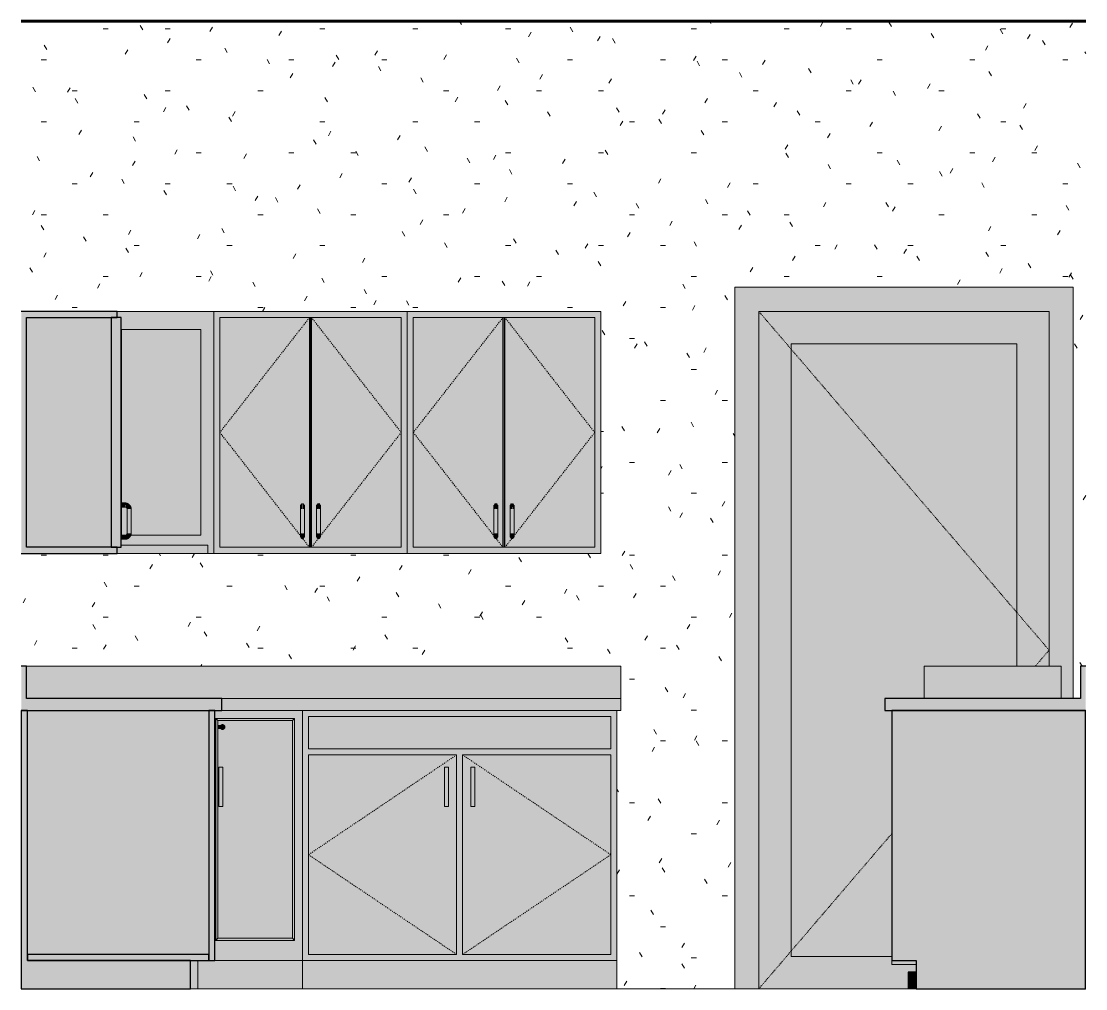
# Model space of a CAD drawing. Header units: inches. Extents: x -1667 to 6641, y -48 to 265.
# Drawn here: x 3074.9 to 3207, y 0 to 120 of the extents above; entities that cross this region are included whole.
import ezdxf

# ---------------------------------------------------------------- set-up
doc = ezdxf.new("R2010")
doc.units = ezdxf.units.IN
doc.header["$MEASUREMENT"] = 0
for name, pattern in [('Dash', [0.25, 0.125, -0.125]), ('Dash 1_16_', [0.125, 0.0625, -0.0625]), ('Overhead', [0.15625, 0.09375, -0.0625])]:
    doc.linetypes.add(name, pattern=pattern)
for name, color, linetype, lineweight in [('A-CLNG', 13, 'Continuous', 18), ('A-DOOR', 31, 'Continuous', 18), ('A-DOOR-FRAM', 31, 'Continuous', 9), ('A-DOOR-GLAZ', 31, 'Continuous', 9), ('A-WALL-PATT', 111, 'Continuous', 18), ('C-BLDG-PADS', 91, 'Continuous', 9), ('Q-CASE', 31, 'Continuous', 9), ('Q-SPCQ', 91, 'Continuous', 9)]:
    doc.layers.add(name, color=color, linetype=linetype, lineweight=lineweight)

# ---------------------------------------------------------------- blocks, each defined once
blk = doc.blocks.new('Open Source Metal Building_Exterior_rvt-12-COPY ROOM - NORTH ELEVATION')
at = {"layer": 'C-BLDG-PADS', "color": 250, "lineweight": 18}
blk.add_line((1584.94, 0), (1452.89, 0), dxfattribs=at)
blk = doc.blocks.new('Counter Top-L Shaped 2 - 24_ Depth 2-600382-COPY ROOM - NORTH ELEVATION')
at = {"layer": 'Q-CASE'}
blk.add_hatch(color=256, dxfattribs=at).paths.add_polyline_path([(1560.03, 34.5), (1584.94, 34.5), (1584.94, 40), (1584.28, 40), (1584.28, 36), (1560.03, 36)], flags=0)
at = {"layer": 'Q-CASE', "lineweight": 30}
for p, q in [((1584.94, 40), (1584.28, 40)), ((1584.28, 40), (1584.28, 36)), ((1584.28, 36), (1560.03, 36)), ((1560.03, 36), (1560.03, 34.5)), ((1560.03, 34.5), (1584.94, 34.5))]:
    blk.add_line(p, q, dxfattribs=at)
blk = doc.blocks.new('Single-Glass 1 - 36_ x 84_-564710-COPY ROOM - NORTH ELEVATION')
at = {"layer": 'A-DOOR'}
blk.add_hatch(color=256, dxfattribs=at).paths.add_polyline_path([(1544.4, 0), (1563.9, 0), (1563.9, 0.05), (1562.9, 0.05), (1562.9, 2.07), (1563.9, 2.07), (1563.9, 3), (1560.9, 3), (1560.9, 4), (1548.4, 4), (1548.4, 80), (1576.4, 80), (1576.4, 40), (1580.4, 40), (1580.4, 84), (1544.4, 84), (1544.4, 59.99)], flags=0)
at = {"layer": 'A-DOOR-FRAM', "lineweight": 18}
blk.add_hatch(color=256, dxfattribs=at).paths.add_polyline_path([(1544.4, 0), (1544.4, 84), (1580.4, 84), (1580.4, 40), (1581.9, 40), (1581.9, 36), (1583.4, 36), (1583.4, 87), (1541.4, 87), (1541.4, 0)], flags=0)
at = {"layer": 'A-DOOR-GLAZ', "lineweight": 18}
blk.add_hatch(color=256, dxfattribs=at).paths.add_polyline_path([(1548.4, 4), (1560.9, 4), (1560.9, 34.5), (1560.03, 34.5), (1560.03, 36), (1564.92, 36), (1564.92, 40), (1576.4, 40), (1576.4, 80), (1548.4, 80), (1548.4, 32)], flags=0)
at = {"layer": 'A-DOOR', "linetype": 'Dash 1_16_', "lineweight": 9}
for p, q in [((1544.4, 84), (1580.4, 42)), ((1578.69, 40), (1580.4, 42)), ((1544.4, 0), (1560.9, 19.25))]:
    blk.add_line(p, q, dxfattribs=at)
at = {"layer": 'A-DOOR', "lineweight": 9}
for p, q in [((1548.4, 80), (1576.4, 80)), ((1548.4, 4), (1548.4, 80)), ((1576.4, 80), (1576.4, 40)), ((1560.9, 4), (1548.4, 4))]:
    blk.add_line(p, q, dxfattribs=at)
at = {"layer": 'A-DOOR-FRAM'}
for p, q in [((1583.4, 87), (1541.4, 87)), ((1541.4, 87), (1541.4, 0)), ((1583.4, 36), (1583.4, 87)), ((1544.4, 0), (1544.4, 84)), ((1544.4, 84), (1580.4, 84)), ((1580.4, 84), (1580.4, 40))]:
    blk.add_line(p, q, dxfattribs=at)
at = {"layer": 'A-DOOR-GLAZ'}
for p, q in [((1548.4, 80), (1548.4, 4)), ((1576.4, 80), (1548.4, 80)), ((1576.4, 80), (1576.4, 40)), ((1560.9, 4), (1548.4, 4))]:
    blk.add_line(p, q, dxfattribs=at)
blk = doc.blocks.new('Counter Top-L Shaped 2 - 24_ Depth-622807-COPY ROOM - NORTH ELEVATION')
at = {"layer": 'Q-CASE'}
for points in [[(1477.78, 34.5), (1477.78, 36), (1453.53, 36), (1453.53, 40), (1452.89, 40), (1452.89, 34.5), (1469.4, 34.5)], [(1453.53, 36), (1527.28, 36), (1527.28, 40), (1453.53, 40)], [(1502.41, 34.5), (1527.28, 34.5), (1527.28, 36), (1477.78, 36), (1477.78, 34.5), (1485.91, 34.5)]]:
    blk.add_hatch(color=256, dxfattribs=at).paths.add_polyline_path(points, flags=0)
at = {"layer": 'Q-CASE', "lineweight": 30}
for p, q in [((1453.53, 40), (1452.89, 40)), ((1453.53, 36), (1453.53, 40)), ((1477.78, 36), (1453.53, 36)), ((1477.78, 34.5), (1477.78, 36)), ((1452.89, 34.5), (1477.78, 34.5))]:
    blk.add_line(p, q, dxfattribs=at)
at = {"layer": 'Q-CASE'}
for p, q in [((1453.53, 40), (1527.28, 40)), ((1527.28, 40), (1527.28, 36)), ((1477.78, 36), (1527.28, 36)), ((1527.28, 34.5), (1527.28, 36)), ((1527.28, 34.5), (1477.78, 34.5))]:
    blk.add_line(p, q, dxfattribs=at)
blk = doc.blocks.new('Upper Cabinet-Corner Unit-Wall - 12_ Depth-585578-COPY ROOM - NORTH ELEVATION')
at = {"layer": 'Q-CASE'}
for points in [[(1464.78, 54), (1476.78, 54), (1476.78, 84), (1464.78, 84), (1464.78, 83.25), (1465.28, 83.25), (1465.28, 81.75), (1475.16, 81.75), (1475.16, 56.25), (1466.42, 56.24), (1466.28, 55.96), (1465.79, 55.78), (1465.78, 55.77), (1465.78, 55.75), (1465.28, 55.75), (1465.27, 54.75), (1464.78, 54.75)], [(1469.4, 54), (1476.03, 54), (1476.03, 55), (1465.28, 55), (1465.27, 54.75), (1464.78, 54.75), (1464.78, 54), (1467.34, 54)]]:
    blk.add_hatch(color=256, dxfattribs=at).paths.add_polyline_path(points, flags=0)
h = blk.add_hatch(color=256, dxfattribs=at)
h.paths.add_polyline_path([(1465.34, 56.25), (1465.34, 59.75), (1465.28, 59.75), (1465.28, 56.25)], flags=0)
h.paths.add_polyline_path([(1465.34, 60.25), (1465.34, 81.75), (1465.28, 81.75), (1465.28, 60.25)], flags=0)
h = blk.add_hatch(color=256, dxfattribs=at)
h.paths.add_polyline_path([(1469.4, 56.25), (1475.16, 56.25), (1475.16, 81.75), (1465.34, 81.75), (1465.34, 60.25), (1465.78, 60.25), (1465.79, 60.22), (1465.89, 60.2), (1466.32, 60.01), (1466.49, 59.6), (1466.5, 59.5), (1466.53, 59.5), (1466.53, 56.5), (1466.5, 56.5), (1466.49, 56.4), (1466.44, 56.25), (1467.34, 56.25)], flags=0)
h.paths.add_polyline_path([(1465.34, 56.25), (1465.79, 56.25), (1465.95, 56.32), (1466.03, 56.52), (1466.02, 59.53), (1465.95, 59.68), (1465.76, 59.75), (1465.34, 59.75), (1465.34, 56.29)], flags=0)
for p, q in [((1464.78, 84), (1476.78, 84)), ((1476.78, 84), (1476.78, 54)), ((1465.28, 81.75), (1465.34, 81.75)), ((1465.34, 81.75), (1475.16, 81.75)), ((1465.34, 81.75), (1465.34, 60.25)), ((1475.16, 56.25), (1475.16, 81.75)), ((1465.34, 59.75), (1465.34, 56.25)), ((1475.16, 56.25), (1466.42, 56.25)), ((1465.28, 55), (1476.03, 55)), ((1476.03, 55), (1476.03, 54)), ((1476.03, 54), (1464.78, 54)), ((1476.78, 54), (1464.78, 54))]:
    blk.add_line(p, q, dxfattribs=at)
at = {"layer": 'Q-CASE', "linetype": 'Overhead'}
blk.add_line((1476.78, 54), (1464.78, 54), dxfattribs=at)
blk = doc.blocks.new('Upper Cabinet-Double Door-Wall - 24_-583922-COPY ROOM - NORTH ELEVATION')
at = {"layer": 'Q-CASE'}
for points in [[(1465.78, 59.75), (1465.78, 60.25), (1465.28, 60.25), (1465.28, 59.75)], [(1466.5, 59.5), (1466.49, 59.6), (1466.31, 60.03), (1465.79, 60.22), (1465.78, 60.21), (1465.79, 59.75), (1465.95, 59.68), (1466.03, 59.5), (1466.49, 59.5)], [(1466.22, 56.5), (1466.53, 56.5), (1466.53, 59.5), (1466.03, 59.5), (1466.03, 56.5), (1466.18, 56.5)], [(1465.28, 55.75), (1465.78, 55.75), (1465.78, 56.25), (1465.28, 56.24), (1465.28, 55.77)], [(1465.78, 55.77), (1465.88, 55.79), (1466.31, 55.97), (1466.49, 56.4), (1466.49, 56.5), (1466.03, 56.5), (1465.95, 56.32), (1465.78, 56.24), (1465.78, 55.77)]]:
    blk.add_hatch(color=256, dxfattribs=at).paths.add_polyline_path(points, flags=0)
for p, q in [((1465.78, 60.25), (1465.28, 60.25)), ((1465.28, 59.75), (1465.78, 59.75)), ((1466.03, 59.5), (1466.03, 56.5)), ((1466.53, 56.5), (1466.53, 59.5)), ((1465.78, 56.25), (1465.28, 56.25)), ((1465.28, 55.75), (1465.78, 55.75))]:
    blk.add_line(p, q, dxfattribs=at)
at = {"layer": 'Q-CASE', "flags": 128}
for points in [[(1466.53, 59.5), (1466.53, 59.53), (1466.53, 59.56), (1466.52, 59.59), (1466.52, 59.62), (1466.51, 59.65), (1466.51, 59.68), (1466.5, 59.71), (1466.49, 59.74), (1466.48, 59.76), (1466.47, 59.79), (1466.46, 59.82), (1466.44, 59.85), (1466.43, 59.87), (1466.41, 59.9), (1466.4, 59.92), (1466.38, 59.95), (1466.36, 59.97), (1466.34, 59.99), (1466.32, 60.02), (1466.3, 60.04), (1466.28, 60.06), (1466.26, 60.08), (1466.23, 60.1), (1466.21, 60.11), (1466.18, 60.13), (1466.16, 60.15), (1466.13, 60.16), (1466.1, 60.18), (1466.08, 60.19), (1466.05, 60.2), (1466.02, 60.21), (1465.99, 60.22), (1465.96, 60.23), (1465.93, 60.23), (1465.91, 60.24), (1465.88, 60.24), (1465.85, 60.25), (1465.82, 60.25), (1465.79, 60.25), (1465.78, 60.25)], [(1466.3, 60.04), (1466.28, 60.06), (1466.26, 60.08), (1466.23, 60.1), (1466.21, 60.11), (1466.18, 60.13), (1466.16, 60.15), (1466.13, 60.16), (1466.1, 60.18), (1466.08, 60.19), (1466.05, 60.2), (1466.02, 60.21), (1465.99, 60.22), (1465.96, 60.23), (1465.93, 60.23), (1465.91, 60.24), (1465.88, 60.24), (1465.85, 60.25), (1465.82, 60.25), (1465.79, 60.25), (1465.78, 60.25)], [(1465.78, 59.75), (1465.79, 59.75), (1465.8, 59.75), (1465.81, 59.75), (1465.82, 59.75), (1465.83, 59.75), (1465.84, 59.74), (1465.85, 59.74), (1465.86, 59.74), (1465.87, 59.73), (1465.88, 59.73), (1465.88, 59.73), (1465.89, 59.72), (1465.9, 59.72), (1465.91, 59.71), (1465.92, 59.71), (1465.93, 59.7), (1465.93, 59.69), (1465.94, 59.69), (1465.95, 59.68), (1465.96, 59.67), (1465.96, 59.67), (1465.97, 59.66), (1465.98, 59.65), (1465.98, 59.64), (1465.99, 59.64), (1465.99, 59.63), (1466, 59.62), (1466, 59.61), (1466.01, 59.6), (1466.01, 59.59), (1466.01, 59.58), (1466.02, 59.57), (1466.02, 59.56), (1466.02, 59.55), (1466.02, 59.54), (1466.03, 59.53), (1466.03, 59.52), (1466.03, 59.51), (1466.03, 59.5), (1466.03, 59.5)], [(1466.53, 59.5), (1466.53, 59.53), (1466.53, 59.56), (1466.52, 59.59), (1466.52, 59.62), (1466.51, 59.65), (1466.51, 59.68), (1466.5, 59.71), (1466.49, 59.74), (1466.48, 59.76), (1466.47, 59.79), (1466.46, 59.82), (1466.44, 59.85), (1466.43, 59.87), (1466.41, 59.9), (1466.4, 59.92), (1466.38, 59.95), (1466.36, 59.97), (1466.34, 59.99), (1466.32, 60.02)], [(1465.78, 55.75), (1465.81, 55.75), (1465.84, 55.75), (1465.87, 55.76), (1465.9, 55.76), (1465.93, 55.76), (1465.96, 55.77), (1465.98, 55.78), (1466.01, 55.79), (1466.04, 55.8), (1466.07, 55.81), (1466.1, 55.82), (1466.12, 55.83), (1466.15, 55.85), (1466.18, 55.86), (1466.2, 55.88), (1466.23, 55.9), (1466.25, 55.92), (1466.27, 55.94), (1466.29, 55.96), (1466.32, 55.98), (1466.34, 56), (1466.36, 56.02), (1466.37, 56.05), (1466.39, 56.07), (1466.41, 56.09), (1466.42, 56.12), (1466.44, 56.15), (1466.45, 56.17), (1466.47, 56.2), (1466.48, 56.23), (1466.49, 56.26), (1466.5, 56.28), (1466.5, 56.31), (1466.51, 56.34), (1466.52, 56.37), (1466.52, 56.4), (1466.52, 56.43), (1466.53, 56.46), (1466.53, 56.49), (1466.53, 56.5)], [(1466.03, 56.5), (1466.03, 56.49), (1466.03, 56.48), (1466.03, 56.47), (1466.02, 56.46), (1466.02, 56.45), (1466.02, 56.44), (1466.02, 56.43), (1466.02, 56.42), (1466.01, 56.41), (1466.01, 56.4), (1466, 56.39), (1466, 56.38), (1465.99, 56.38), (1465.99, 56.37), (1465.98, 56.36), (1465.98, 56.35), (1465.97, 56.34), (1465.97, 56.34), (1465.96, 56.33), (1465.95, 56.32), (1465.94, 56.31), (1465.94, 56.31), (1465.93, 56.3), (1465.92, 56.3), (1465.91, 56.29), (1465.9, 56.28), (1465.9, 56.28), (1465.89, 56.27), (1465.88, 56.27), (1465.87, 56.27), (1465.86, 56.26), (1465.85, 56.26), (1465.84, 56.26), (1465.83, 56.26), (1465.82, 56.25), (1465.81, 56.25), (1465.8, 56.25), (1465.79, 56.25), (1465.78, 56.25), (1465.78, 56.25)], [(1465.78, 55.75), (1465.81, 55.75), (1465.84, 55.75), (1465.87, 55.76), (1465.9, 55.76), (1465.93, 55.76), (1465.96, 55.77), (1465.98, 55.78), (1466.01, 55.79), (1466.04, 55.8), (1466.07, 55.81), (1466.1, 55.82), (1466.12, 55.83), (1466.15, 55.85), (1466.18, 55.86), (1466.2, 55.88), (1466.23, 55.9), (1466.25, 55.92), (1466.27, 55.94), (1466.29, 55.96)], [(1466.32, 55.98), (1466.34, 56), (1466.36, 56.02), (1466.37, 56.05), (1466.39, 56.07), (1466.41, 56.09), (1466.42, 56.12), (1466.44, 56.15), (1466.45, 56.17), (1466.47, 56.2), (1466.48, 56.23), (1466.49, 56.26), (1466.5, 56.28), (1466.5, 56.31), (1466.51, 56.34), (1466.52, 56.37), (1466.52, 56.4), (1466.52, 56.43), (1466.53, 56.46), (1466.53, 56.49), (1466.53, 56.5)]]:
    blk.add_lwpolyline(points, dxfattribs=at)
blk = doc.blocks.new('Upper Cabinet-Double Door-Wall - 24_-V34-COPY ROOM - NORTH ELEVATION')
at = {"layer": 'Q-CASE'}
for points in [[(1461.15, 54), (1464.78, 54), (1464.78, 54.75), (1453.53, 54.75), (1453.53, 83.25), (1464.78, 83.25), (1464.78, 84), (1452.89, 84), (1452.89, 54)], [(1461.15, 54.75), (1464.03, 54.75), (1464.03, 83.25), (1453.53, 83.25), (1453.53, 54.75)], [(1465.28, 54.75), (1465.28, 83.25), (1464.03, 83.25), (1464.03, 54.75), (1465.27, 54.75)]]:
    blk.add_hatch(color=256, dxfattribs=at).paths.add_polyline_path(points, flags=0)
at = {"layer": 'Q-CASE', "lineweight": 30}
for p, q in [((1464.78, 84), (1452.89, 84)), ((1453.53, 54.75), (1453.53, 83.25)), ((1453.53, 83.25), (1464.78, 83.25)), ((1465.28, 83.25), (1464.03, 83.25)), ((1464.03, 83.25), (1464.03, 54.75)), ((1464.78, 83.25), (1464.78, 84)), ((1465.28, 54.75), (1465.28, 83.25)), ((1464.78, 54.75), (1453.53, 54.75)), ((1464.03, 54.75), (1465.28, 54.75)), ((1464.78, 54), (1464.78, 54.75)), ((1452.89, 54), (1464.78, 54))]:
    blk.add_line(p, q, dxfattribs=at)
blk = doc.blocks.new('Upper Cabinet-Double Door-Wall - 24_-V35-COPY ROOM - NORTH ELEVATION')
at = {"layer": 'Q-CASE'}
h = blk.add_hatch(color=256, dxfattribs=at)
h.paths.add_polyline_path([(1476.78, 54), (1500.78, 54), (1500.78, 84), (1476.78, 84), (1476.78, 59.99)], flags=0)
h.paths.add_polyline_path([(1488.65, 54.75), (1477.53, 54.75), (1477.53, 83.25), (1500.03, 83.25), (1500.03, 54.75), (1488.9, 54.75)], flags=0)
h = blk.add_hatch(color=256, dxfattribs=at)
h.paths.add_polyline_path([(1477.53, 54.75), (1488.65, 54.75), (1488.65, 83.25), (1477.53, 83.25), (1477.53, 59.99)], flags=0)
h.paths.add_polyline_path([(1489, 54.75), (1500.03, 54.75), (1500.03, 83.25), (1488.9, 83.25), (1488.9, 54.75)], flags=0)
h.paths.add_polyline_path([(1487.78, 55.77), (1487.65, 55.79), (1487.57, 55.87), (1487.53, 55.98), (1487.55, 60.1), (1487.6, 60.17), (1487.67, 60.23), (1487.89, 60.23), (1487.98, 60.13), (1488.02, 60.01), (1488, 55.9), (1487.96, 55.83), (1487.89, 55.77)], flags=0)
h.paths.add_polyline_path([(1489.78, 55.77), (1489.65, 55.79), (1489.57, 55.87), (1489.53, 55.98), (1489.55, 60.1), (1489.6, 60.17), (1489.67, 60.23), (1489.89, 60.23), (1489.98, 60.13), (1490.02, 60.01), (1490, 55.9), (1489.96, 55.83), (1489.89, 55.77)], flags=0)
h.paths.add_polyline_path([(1487.78, 56.45), (1487.82, 56.5), (1487.74, 56.5)], flags=0)
h.paths.add_polyline_path([(1489.78, 56.45), (1489.82, 56.5), (1489.74, 56.5)], flags=0)
h.paths.add_polyline_path([(1489.82, 59.5), (1489.78, 59.55), (1489.74, 59.5), (1489.78, 59.5)], flags=0)
h.paths.add_polyline_path([(1487.74, 59.5), (1487.82, 59.5), (1487.78, 59.55), (1487.76, 59.53)], flags=0)
h.paths.add_polyline_path([(1487.96, 60.07), (1487.96, 60.08), (1487.96, 60.07)], flags=0)
for points in [[(1488.9, 54.75), (1488.9, 83.25), (1488.65, 83.25), (1488.65, 54.75)], [(1487.58, 59.5), (1487.74, 59.5), (1487.78, 59.55), (1487.78, 60.23), (1487.65, 60.21), (1487.57, 60.13), (1487.53, 60.01), (1487.53, 59.5)], [(1487.67, 56.5), (1487.78, 56.5), (1487.78, 59.5), (1487.53, 59.5), (1487.53, 56.5), (1487.58, 56.5)], [(1487.82, 59.5), (1488.02, 59.5), (1488.02, 59.7), (1488.03, 59.9), (1488.02, 59.94), (1488, 60.1), (1487.95, 60.18), (1487.89, 60.23), (1487.78, 60.21), (1487.8, 59.53)], [(1487.97, 56.5), (1488.02, 56.5), (1488.02, 59.5), (1487.78, 59.5), (1487.78, 56.5), (1487.89, 56.5)], [(1489.58, 59.5), (1489.74, 59.5), (1489.78, 59.55), (1489.78, 60.23), (1489.65, 60.21), (1489.57, 60.13), (1489.53, 60.01), (1489.53, 59.5)], [(1489.67, 56.5), (1489.78, 56.5), (1489.78, 59.5), (1489.53, 59.5), (1489.53, 56.5), (1489.58, 56.5)], [(1489.97, 59.5), (1490.02, 59.5), (1490.02, 59.7), (1490.03, 59.9), (1490.02, 59.94), (1490, 60.1), (1489.95, 60.18), (1489.89, 60.23), (1489.78, 60.21), (1489.8, 59.53), (1489.82, 59.5), (1489.89, 59.5)], [(1489.89, 56.5), (1490.02, 56.5), (1490.02, 59.5), (1489.78, 59.5), (1489.78, 56.5)], [(1487.78, 55.77), (1487.78, 56.45), (1487.74, 56.5), (1487.53, 56.5), (1487.53, 56.3), (1487.53, 56.1), (1487.53, 56.06), (1487.55, 55.9), (1487.61, 55.82), (1487.67, 55.77)], [(1487.78, 55.77), (1487.91, 55.79), (1487.98, 55.87), (1488.02, 55.98), (1488.02, 56.5), (1487.82, 56.5), (1487.78, 56.45), (1487.78, 55.77)], [(1489.78, 55.77), (1489.78, 56.45), (1489.74, 56.5), (1489.53, 56.5), (1489.53, 56.3), (1489.53, 56.1), (1489.53, 56.06), (1489.55, 55.9), (1489.61, 55.82), (1489.67, 55.77)], [(1489.78, 55.77), (1489.91, 55.79), (1489.98, 55.87), (1490.02, 55.98), (1490.02, 56.5), (1489.82, 56.5), (1489.78, 56.45), (1489.78, 55.77)]]:
    blk.add_hatch(color=256, dxfattribs=at).paths.add_polyline_path(points, flags=0)
for p, q in [((1500.78, 84), (1476.78, 84)), ((1476.78, 84), (1476.78, 54)), ((1488.65, 83.25), (1477.53, 83.25)), ((1477.53, 83.25), (1477.53, 54.75)), ((1488.65, 83.25), (1488.9, 83.25)), ((1488.65, 54.75), (1488.65, 83.25)), ((1488.78, 83.25), (1488.78, 54.75)), ((1488.9, 83.25), (1488.9, 54.75)), ((1500.03, 83.25), (1488.9, 83.25)), ((1500.03, 54.75), (1500.03, 83.25)), ((1500.78, 54), (1500.78, 84)), ((1487.53, 59.5), (1487.53, 56.5)), ((1488.03, 56.5), (1488.03, 59.5)), ((1489.53, 59.5), (1489.53, 56.5)), ((1490.03, 56.5), (1490.03, 59.5)), ((1477.53, 54.75), (1488.65, 54.75)), ((1488.9, 54.75), (1488.65, 54.75)), ((1488.9, 54.75), (1500.03, 54.75)), ((1476.78, 54), (1500.78, 54))]:
    blk.add_line(p, q, dxfattribs=at)
at = {"layer": 'Q-CASE', "linetype": 'Dash'}
for p, q in [((1488.65, 83.25), (1477.53, 69)), ((1500.03, 69), (1488.9, 83.25)), ((1477.53, 69), (1488.65, 54.75)), ((1488.9, 54.75), (1500.03, 69))]:
    blk.add_line(p, q, dxfattribs=at)
at = {"layer": 'Q-CASE', "flags": 128}
for points in [[(1487.53, 60), (1487.53, 60), (1487.53, 60), (1487.53, 60), (1487.53, 59.99), (1487.53, 59.99), (1487.53, 59.99), (1487.53, 59.98), (1487.53, 59.97), (1487.53, 59.97), (1487.53, 59.96), (1487.53, 59.95), (1487.53, 59.94), (1487.53, 59.93), (1487.53, 59.92), (1487.53, 59.91), (1487.53, 59.9), (1487.53, 59.89), (1487.53, 59.88), (1487.53, 59.86), (1487.53, 59.85), (1487.53, 59.83), (1487.53, 59.82), (1487.53, 59.8), (1487.53, 59.79), (1487.53, 59.77), (1487.53, 59.75), (1487.53, 59.74), (1487.53, 59.72), (1487.53, 59.7), (1487.53, 59.68), (1487.53, 59.66), (1487.53, 59.64), (1487.53, 59.62), (1487.53, 59.6), (1487.53, 59.58), (1487.53, 59.57), (1487.53, 59.55), (1487.53, 59.53), (1487.53, 59.51), (1487.53, 59.5)], [(1488.03, 59.5), (1488.03, 59.52), (1488.03, 59.54), (1488.03, 59.56), (1488.03, 59.58), (1488.03, 59.6), (1488.03, 59.62), (1488.03, 59.64), (1488.03, 59.66), (1488.03, 59.68), (1488.03, 59.69), (1488.03, 59.71), (1488.03, 59.73), (1488.03, 59.75), (1488.03, 59.77), (1488.03, 59.78), (1488.03, 59.8), (1488.03, 59.81), (1488.03, 59.83), (1488.03, 59.84), (1488.03, 59.86), (1488.03, 59.87), (1488.03, 59.89), (1488.03, 59.9), (1488.03, 59.91), (1488.03, 59.92), (1488.03, 59.93), (1488.03, 59.94), (1488.03, 59.95), (1488.03, 59.96), (1488.03, 59.97), (1488.03, 59.97), (1488.03, 59.98), (1488.03, 59.98), (1488.03, 59.99), (1488.03, 59.99), (1488.03, 60), (1488.03, 60), (1488.03, 60), (1488.03, 60)], [(1489.53, 60), (1489.53, 60), (1489.53, 60), (1489.53, 60), (1489.53, 59.99), (1489.53, 59.99), (1489.53, 59.99), (1489.53, 59.98), (1489.53, 59.97), (1489.53, 59.97), (1489.53, 59.96), (1489.53, 59.95), (1489.53, 59.94), (1489.53, 59.93), (1489.53, 59.92), (1489.53, 59.91), (1489.53, 59.9), (1489.53, 59.89), (1489.53, 59.88), (1489.53, 59.86), (1489.53, 59.85), (1489.53, 59.83), (1489.53, 59.82), (1489.53, 59.8), (1489.53, 59.79), (1489.53, 59.77), (1489.53, 59.75), (1489.53, 59.74), (1489.53, 59.72), (1489.53, 59.7), (1489.53, 59.68), (1489.53, 59.66), (1489.53, 59.64), (1489.53, 59.62), (1489.53, 59.6), (1489.53, 59.58), (1489.53, 59.57), (1489.53, 59.55), (1489.53, 59.53), (1489.53, 59.51), (1489.53, 59.5)], [(1490.03, 59.5), (1490.03, 59.52), (1490.03, 59.54), (1490.03, 59.56), (1490.03, 59.58), (1490.03, 59.6), (1490.03, 59.62), (1490.03, 59.64), (1490.03, 59.66), (1490.03, 59.68), (1490.03, 59.69), (1490.03, 59.71), (1490.03, 59.73), (1490.03, 59.75), (1490.03, 59.77), (1490.03, 59.78), (1490.03, 59.8), (1490.03, 59.81), (1490.03, 59.83), (1490.03, 59.84), (1490.03, 59.86), (1490.03, 59.87), (1490.03, 59.89), (1490.03, 59.9), (1490.03, 59.91), (1490.03, 59.92), (1490.03, 59.93), (1490.03, 59.94), (1490.03, 59.95), (1490.03, 59.96), (1490.03, 59.97), (1490.03, 59.97), (1490.03, 59.98), (1490.03, 59.98), (1490.03, 59.99), (1490.03, 59.99), (1490.03, 60), (1490.03, 60), (1490.03, 60), (1490.03, 60)], [(1487.53, 56.5), (1487.53, 56.48), (1487.53, 56.46), (1487.53, 56.44), (1487.53, 56.42), (1487.53, 56.4), (1487.53, 56.38), (1487.53, 56.36), (1487.53, 56.34), (1487.53, 56.32), (1487.53, 56.31), (1487.53, 56.29), (1487.53, 56.27), (1487.53, 56.25), (1487.53, 56.23), (1487.53, 56.22), (1487.53, 56.2), (1487.53, 56.19), (1487.53, 56.17), (1487.53, 56.16), (1487.53, 56.14), (1487.53, 56.13), (1487.53, 56.11), (1487.53, 56.1), (1487.53, 56.09), (1487.53, 56.08), (1487.53, 56.07), (1487.53, 56.06), (1487.53, 56.05), (1487.53, 56.04), (1487.53, 56.03), (1487.53, 56.03), (1487.53, 56.02), (1487.53, 56.02), (1487.53, 56.01), (1487.53, 56.01), (1487.53, 56), (1487.53, 56), (1487.53, 56), (1487.53, 56)], [(1488.03, 56), (1488.03, 56), (1488.03, 56), (1488.03, 56), (1488.03, 56.01), (1488.03, 56.01), (1488.03, 56.01), (1488.03, 56.02), (1488.03, 56.03), (1488.03, 56.03), (1488.03, 56.04), (1488.03, 56.05), (1488.03, 56.06), (1488.03, 56.07), (1488.03, 56.08), (1488.03, 56.09), (1488.03, 56.1), (1488.03, 56.11), (1488.03, 56.12), (1488.03, 56.14), (1488.03, 56.15), (1488.03, 56.17), (1488.03, 56.18), (1488.03, 56.2), (1488.03, 56.21), (1488.03, 56.23), (1488.03, 56.25), (1488.03, 56.26), (1488.03, 56.28), (1488.03, 56.3), (1488.03, 56.32), (1488.03, 56.34), (1488.03, 56.36), (1488.03, 56.38), (1488.03, 56.4), (1488.03, 56.42), (1488.03, 56.43), (1488.03, 56.45), (1488.03, 56.47), (1488.03, 56.49), (1488.03, 56.5)], [(1489.53, 56.5), (1489.53, 56.48), (1489.53, 56.46), (1489.53, 56.44), (1489.53, 56.42), (1489.53, 56.4), (1489.53, 56.38), (1489.53, 56.36), (1489.53, 56.34), (1489.53, 56.32), (1489.53, 56.31), (1489.53, 56.29), (1489.53, 56.27), (1489.53, 56.25), (1489.53, 56.23), (1489.53, 56.22), (1489.53, 56.2), (1489.53, 56.19), (1489.53, 56.17), (1489.53, 56.16), (1489.53, 56.14), (1489.53, 56.13), (1489.53, 56.11), (1489.53, 56.1), (1489.53, 56.09), (1489.53, 56.08), (1489.53, 56.07), (1489.53, 56.06), (1489.53, 56.05), (1489.53, 56.04), (1489.53, 56.03), (1489.53, 56.03), (1489.53, 56.02), (1489.53, 56.02), (1489.53, 56.01), (1489.53, 56.01), (1489.53, 56), (1489.53, 56), (1489.53, 56), (1489.53, 56)], [(1490.03, 56), (1490.03, 56), (1490.03, 56), (1490.03, 56), (1490.03, 56.01), (1490.03, 56.01), (1490.03, 56.01), (1490.03, 56.02), (1490.03, 56.03), (1490.03, 56.03), (1490.03, 56.04), (1490.03, 56.05), (1490.03, 56.06), (1490.03, 56.07), (1490.03, 56.08), (1490.03, 56.09), (1490.03, 56.1), (1490.03, 56.11), (1490.03, 56.12), (1490.03, 56.14), (1490.03, 56.15), (1490.03, 56.17), (1490.03, 56.18), (1490.03, 56.2), (1490.03, 56.21), (1490.03, 56.23), (1490.03, 56.25), (1490.03, 56.26), (1490.03, 56.28), (1490.03, 56.3), (1490.03, 56.32), (1490.03, 56.34), (1490.03, 56.36), (1490.03, 56.38), (1490.03, 56.4), (1490.03, 56.42), (1490.03, 56.43), (1490.03, 56.45), (1490.03, 56.47), (1490.03, 56.49), (1490.03, 56.5)]]:
    blk.add_lwpolyline(points, dxfattribs=at)
blk = doc.blocks.new('Copier-Floor - Copier-Floor-594505-COPY ROOM - NORTH ELEVATION')
at = {"layer": 'Q-SPCQ'}
for points in [[(1564.92, 36), (1581.9, 36), (1581.9, 40), (1564.92, 40)], [(1562.24, 3), (1563.9, 3), (1563.9, 3.5), (1560.9, 3.5), (1560.9, 3), (1561, 3)], [(1562.9, 1.1), (1563.9, 1.1), (1563.9, 2.07), (1562.9, 2.07), (1562.9, 1.39)], [(1563.79, 0.12), (1563.9, 0.12), (1563.9, 1.1), (1562.9, 1.1), (1562.9, 0.12), (1563.27, 0.12)], [(1563.27, 0.05), (1563.9, 0.05), (1563.9, 0.12), (1562.9, 0.12), (1562.9, 0.05)]]:
    blk.add_hatch(color=256, dxfattribs=at).paths.add_polyline_path(points, flags=0)
for p, q in [((1564.92, 40), (1581.9, 40)), ((1564.92, 36), (1564.92, 40)), ((1581.9, 40), (1581.9, 36)), ((1560.9, 3), (1560.9, 3.5)), ((1563.9, 3), (1560.9, 3)), ((1563.9, 2.1), (1562.9, 2.1)), ((1563.9, 2.1), (1562.9, 2.1)), ((1563.9, 2.1), (1562.9, 2.1)), ((1563.9, 2.1), (1562.9, 2.1)), ((1562.9, 2.07), (1562.9, 2.07)), ((1562.9, 2.07), (1562.9, 2.07)), ((1562.9, 2.07), (1562.9, 2.07)), ((1562.9, 1.1), (1562.9, 2.07)), ((1562.9, 0.12), (1562.9, 1.1)), ((1562.9, 0.12), (1562.9, 0.12)), ((1562.9, 0.12), (1562.9, 0.12)), ((1562.9, 0.12), (1562.9, 0.12)), ((1562.9, 0.05), (1562.9, 0.1)), ((1562.9, 0.1), (1563.9, 0.1)), ((1562.9, 0.1), (1563.9, 0.1)), ((1562.9, 0.1), (1563.9, 0.1)), ((1562.9, 0.1), (1563.9, 0.1)), ((1562.9, 0.03), (1563.9, 0.03))]:
    blk.add_line(p, q, dxfattribs=at)
blk = doc.blocks.new('Base Cabinet-Double Door Sink Unit - 39_-578555-COPY ROOM - NORTH ELEVATION')
at = {"layer": 'Q-CASE'}
h = blk.add_hatch(color=256, dxfattribs=at)
h.paths.add_polyline_path([(1518.92, 3.5), (1526.78, 3.5), (1526.78, 34.5), (1487.78, 34.5), (1487.78, 3.5), (1509.15, 3.5)], flags=0)
h.paths.add_polyline_path([(1509.15, 22.59), (1508.65, 22.59), (1508.65, 27.5), (1509.15, 27.5)], flags=0)
h.paths.add_polyline_path([(1505.4, 22.59), (1505.4, 27.5), (1505.9, 27.5), (1505.9, 22.59)], flags=0)
h = blk.add_hatch(color=256, dxfattribs=at)
h.paths.add_polyline_path([(1505.9, 22.59), (1505.9, 27.5), (1505.4, 27.5), (1505.4, 22.59)], flags=0)
h.paths.add_polyline_path([(1509.15, 22.59), (1509.15, 27.5), (1508.65, 27.5), (1508.65, 22.59)], flags=0)
blk.add_hatch(color=256, dxfattribs=at).paths.add_polyline_path([(1518.92, 0), (1526.78, 0), (1526.78, 3.5), (1487.78, 3.5), (1487.78, 0), (1488.53, 0)], flags=0)
for p, q in [((1487.78, 34.5), (1487.78, 3.5)), ((1526.78, 3.5), (1526.78, 34.5)), ((1488.53, 29.75), (1488.53, 33.75)), ((1488.53, 33.75), (1526.03, 33.75)), ((1526.03, 33.75), (1526.03, 29.75)), ((1526.03, 29.75), (1488.53, 29.75)), ((1488.53, 4.25), (1488.53, 29)), ((1488.53, 29), (1506.9, 29)), ((1506.9, 4.25), (1506.9, 29)), ((1507.65, 29), (1526.03, 29)), ((1507.65, 4.25), (1507.65, 29)), ((1526.03, 29), (1526.03, 4.25)), ((1505.9, 27.5), (1505.4, 27.5)), ((1505.4, 27.5), (1505.4, 22.59)), ((1505.9, 22.59), (1505.9, 27.5)), ((1509.15, 27.5), (1508.65, 27.5)), ((1508.65, 27.5), (1508.65, 22.59)), ((1509.15, 22.59), (1509.15, 27.5)), ((1505.4, 22.59), (1505.9, 22.59)), ((1508.65, 22.59), (1509.15, 22.59)), ((1506.9, 4.25), (1488.53, 4.25)), ((1526.03, 4.25), (1507.65, 4.25)), ((1487.78, 3.5), (1526.78, 3.5)), ((1487.78, 0), (1487.78, 3.5)), ((1526.78, 3.5), (1526.78, 0))]:
    blk.add_line(p, q, dxfattribs=at)
at = {"layer": 'Q-CASE', "linetype": 'Dash'}
for p, q in [((1506.9, 29), (1488.53, 16.62)), ((1507.65, 29), (1526.03, 16.62)), ((1488.53, 16.62), (1506.9, 4.25)), ((1526.03, 16.62), (1507.65, 4.25))]:
    blk.add_line(p, q, dxfattribs=at)
blk = doc.blocks.new('Base Cabinet-Double Door Sink Unit - 36_-578553-COPY ROOM - NORTH ELEVATION')
at = {"layer": 'Q-CASE'}
h = blk.add_hatch(color=256, dxfattribs=at)
h.paths.add_polyline_path([(1473.9, 0), (1473.9, 3.5), (1453.65, 3.5), (1453.65, 34.5), (1452.9, 34.5), (1452.9, 0)], flags=0)
h.paths.add_polyline_path([(1476.9, 3.5), (1476.9, 34.5), (1476.15, 34.5), (1476.15, 3.5)], flags=0)
for points in [[(1476.15, 4.25), (1476.15, 34.5), (1453.65, 34.5), (1453.65, 4.25), (1473.96, 4.25)], [(1477.4, 22.59), (1477.9, 22.59), (1477.9, 27.5), (1477.4, 27.5)], [(1476.15, 3.5), (1476.15, 4.25), (1453.65, 4.25), (1453.65, 3.5)]]:
    blk.add_hatch(color=256, dxfattribs=at).paths.add_polyline_path(points, flags=0)
at = {"layer": 'Q-CASE', "lineweight": 30}
for p, q in [((1453.65, 34.5), (1452.9, 34.5)), ((1452.9, 34.5), (1452.9, 0)), ((1453.65, 3.5), (1453.65, 34.5)), ((1476.15, 34.5), (1476.15, 3.5)), ((1476.9, 34.5), (1476.15, 34.5)), ((1476.9, 3.5), (1476.9, 34.5)), ((1476.15, 4.25), (1453.65, 4.25)), ((1453.65, 4.25), (1453.65, 3.5)), ((1476.15, 3.5), (1476.15, 4.25)), ((1473.9, 3.5), (1453.65, 3.5)), ((1453.65, 3.5), (1476.15, 3.5)), ((1473.9, 0), (1473.9, 3.5)), ((1476.15, 3.5), (1476.9, 3.5)), ((1452.9, 0), (1473.9, 0))]:
    blk.add_line(p, q, dxfattribs=at)
at = {"layer": 'Q-CASE'}
for p, q in [((1477.4, 22.59), (1477.4, 27.5)), ((1477.4, 27.5), (1477.9, 27.5)), ((1477.9, 27.5), (1477.9, 22.59)), ((1477.4, 22.59), (1477.9, 22.59))]:
    blk.add_line(p, q, dxfattribs=at)
blk = doc.blocks.new('Base Cabinet-Double Door Sink Unit - 27_-619205-COPY ROOM - NORTH ELEVATION')
at = {"layer": 'Q-CASE'}
blk.add_hatch(color=256, dxfattribs=at).paths.add_polyline_path([(1568.43, 0), (1584.9, 0), (1584.9, 34.5), (1560.9, 34.5), (1560.9, 3.5), (1563.9, 3.5), (1563.9, 0), (1566.37, 0)], flags=0)
at = {"layer": 'Q-CASE', "lineweight": 30}
for p, q in [((1561, 34.5), (1560.9, 34.5)), ((1560.9, 34.5), (1560.9, 3.5)), ((1584.81, 34.5), (1561, 34.5)), ((1584.9, 34.5), (1584.81, 34.5)), ((1584.9, 0), (1584.9, 34.5)), ((1560.9, 3.5), (1561, 3.5)), ((1561, 3.5), (1563.9, 3.5)), ((1563.9, 3.5), (1563.9, 0)), ((1563.9, 0), (1584.9, 0))]:
    blk.add_line(p, q, dxfattribs=at)
blk = doc.blocks.new('Corner_Base_Cabinet_7113 - L - Shaped Cabinet-618934-COPY ROOM - NORTH ELEVATION')
at = {"layer": 'Q-CASE'}
for points in [[(1486.78, 3.5), (1487.78, 3.5), (1487.78, 34.5), (1476.9, 34.5), (1476.9, 33.5), (1486.78, 33.5), (1486.78, 6), (1476.9, 6), (1476.9, 3.5), (1486.53, 3.5)], [(1477.03, 6), (1477.03, 33.5), (1476.9, 33.5), (1476.9, 6)], [(1477.03, 6), (1477.28, 6.25), (1477.28, 33.25), (1477.03, 33.5), (1477.03, 29.99)], [(1485.91, 33.25), (1486.53, 33.25), (1486.78, 33.5), (1477.03, 33.5), (1477.28, 33.25)], [(1486.78, 6), (1486.78, 33.5), (1486.53, 33.25), (1486.53, 6.25)], [(1477.28, 32.46), (1477.62, 32.46), (1477.62, 32.64), (1477.28, 32.64), (1477.28, 32.54)], [(1477.28, 32.28), (1477.62, 32.28), (1477.62, 32.46), (1477.28, 32.46), (1477.28, 32.37)], [(1478.16, 32.46), (1478.09, 32.6), (1477.95, 32.74), (1477.77, 32.73), (1477.62, 32.64), (1477.62, 32.46), (1478.02, 32.46)], [(1477.95, 32.18), (1478.09, 32.32), (1478.16, 32.46), (1477.62, 32.46), (1477.62, 32.28), (1477.77, 32.19)], [(1486.78, 6), (1486.53, 6.25), (1477.28, 6.25), (1477.03, 6), (1485.91, 6)], [(1474.78, 0), (1474.78, 3.5), (1473.9, 3.5), (1473.9, 0)], [(1485.91, 0), (1487.78, 0), (1487.78, 3.5), (1474.78, 3.5), (1474.78, 0), (1479, 0)]]:
    blk.add_hatch(color=256, dxfattribs=at).paths.add_polyline_path(points, flags=0)
h = blk.add_hatch(color=256, dxfattribs=at)
h.paths.add_polyline_path([(1477.28, 6.25), (1486.53, 6.25), (1486.53, 33.25), (1477.28, 33.25), (1477.28, 32.64), (1477.62, 32.64), (1477.79, 32.73), (1477.95, 32.74), (1478.1, 32.59), (1478.16, 32.46), (1478.09, 32.32), (1477.95, 32.18), (1477.74, 32.2), (1477.61, 32.28), (1477.28, 32.28), (1477.28, 22.59)], flags=0)
h.paths.add_polyline_path([(1477.9, 22.59), (1477.4, 22.59), (1477.4, 27.5), (1477.9, 27.5)], flags=0)
for p, q in [((1487.78, 3.5), (1487.78, 34.5)), ((1476.9, 33.5), (1477.03, 33.5)), ((1477.03, 6), (1477.03, 33.5)), ((1477.28, 33.25), (1477.03, 33.5)), ((1477.03, 33.5), (1486.78, 33.5)), ((1477.28, 33.25), (1477.28, 6.25)), ((1486.53, 33.25), (1477.28, 33.25)), ((1486.78, 33.5), (1486.53, 33.25)), ((1486.53, 6.25), (1486.53, 33.25)), ((1486.78, 33.5), (1486.78, 6)), ((1477.62, 32.64), (1477.28, 32.64)), ((1477.28, 32.28), (1477.62, 32.28)), ((1477.62, 32.64), (1477.62, 32.46)), ((1477.62, 32.46), (1477.62, 32.28)), ((1476.9, 6), (1477.03, 6)), ((1477.03, 6), (1477.28, 6.25)), ((1486.78, 6), (1477.03, 6)), ((1477.28, 6.25), (1486.53, 6.25)), ((1486.78, 6), (1486.53, 6.25)), ((1474.78, 0), (1474.78, 3.5)), ((1476.9, 3.5), (1478.78, 3.5)), ((1478.78, 3.5), (1487.78, 3.5))]:
    blk.add_line(p, q, dxfattribs=at)
at = {"layer": 'Q-CASE', "flags": 128}
for points in [[(1477.62, 32.64), (1477.63, 32.64), (1477.63, 32.65), (1477.64, 32.66), (1477.65, 32.67), (1477.66, 32.68), (1477.67, 32.69), (1477.68, 32.7), (1477.69, 32.7), (1477.7, 32.71), (1477.71, 32.72), (1477.72, 32.72), (1477.73, 32.73), (1477.74, 32.73), (1477.75, 32.74), (1477.76, 32.74), (1477.77, 32.74), (1477.78, 32.75), (1477.8, 32.75), (1477.81, 32.75), (1477.82, 32.76), (1477.83, 32.76), (1477.84, 32.76), (1477.85, 32.76), (1477.87, 32.76), (1477.88, 32.76), (1477.89, 32.76), (1477.9, 32.75), (1477.91, 32.75), (1477.93, 32.75), (1477.94, 32.75), (1477.95, 32.74), (1477.96, 32.74), (1477.97, 32.74), (1477.98, 32.73), (1477.99, 32.73), (1478, 32.72), (1478.01, 32.71), (1478.03, 32.71), (1478.03, 32.7), (1478.04, 32.69), (1478.05, 32.69), (1478.06, 32.68), (1478.07, 32.67), (1478.08, 32.66), (1478.09, 32.65), (1478.1, 32.64), (1478.1, 32.63), (1478.11, 32.62), (1478.12, 32.61), (1478.12, 32.6), (1478.13, 32.59), (1478.13, 32.58), (1478.14, 32.57), (1478.14, 32.56), (1478.15, 32.55), (1478.15, 32.54), (1478.15, 32.53), (1478.15, 32.51), (1478.16, 32.5), (1478.16, 32.49), (1478.16, 32.48), (1478.16, 32.47), (1478.16, 32.46)], [(1478.16, 32.46), (1478.16, 32.45), (1478.16, 32.44), (1478.16, 32.42), (1478.16, 32.41), (1478.15, 32.4), (1478.15, 32.39), (1478.15, 32.38), (1478.14, 32.37), (1478.14, 32.35), (1478.14, 32.34), (1478.13, 32.33), (1478.13, 32.32), (1478.12, 32.31), (1478.11, 32.3), (1478.11, 32.29), (1478.1, 32.28), (1478.09, 32.27), (1478.08, 32.26), (1478.08, 32.25), (1478.07, 32.24), (1478.06, 32.24), (1478.05, 32.23), (1478.04, 32.22), (1478.03, 32.21), (1478.02, 32.21), (1478.01, 32.2), (1478, 32.2), (1477.99, 32.19), (1477.98, 32.19), (1477.97, 32.18), (1477.96, 32.18), (1477.94, 32.17), (1477.93, 32.17), (1477.92, 32.17), (1477.91, 32.17), (1477.9, 32.16), (1477.89, 32.16), (1477.87, 32.16), (1477.86, 32.16), (1477.85, 32.16), (1477.84, 32.16), (1477.83, 32.16), (1477.81, 32.16), (1477.8, 32.17), (1477.79, 32.17), (1477.78, 32.17), (1477.77, 32.18), (1477.76, 32.18), (1477.74, 32.18), (1477.73, 32.19), (1477.72, 32.19), (1477.71, 32.2), (1477.7, 32.21), (1477.69, 32.21), (1477.68, 32.22), (1477.67, 32.23), (1477.66, 32.23), (1477.65, 32.24), (1477.65, 32.25), (1477.64, 32.26), (1477.63, 32.27), (1477.62, 32.28), (1477.62, 32.28)]]:
    blk.add_lwpolyline(points, dxfattribs=at)

msp = doc.modelspace()

# ---------------------------------------------------------------- hatches: boundary and pattern name
at = {"layer": 'A-WALL-PATT', "lineweight": 9}
h = msp.add_hatch(dxfattribs=at)
h.set_pattern_fill('FP_23', color=256, style=0, pattern_type=2)
h.set_pattern_definition([(0, (1622.014, 0), (15.36, 3.84), [0.634, -10.886, 0.634, -10.886, -61.44]), (0, (1622.014, 0), (15.36, 3.84), [-23.04, 0.634, -22.406, 0.634, -10.886, -26.88]), (0, (1622.014, 0), (15.36, 3.84), [-57.6, 0.634, -7.046, 0.634, -18.566]), (120, (1627.774, 1.92), (-11.005538, 11.38215), [0.634, -10.886, 0.634, -10.886, -61.44]), (120, (1627.774, 1.92), (-11.005538, 11.38215), [-23.04, 0.634, -22.406, 0.634, -10.886, -26.88]), (120, (1627.774, 1.92), (-11.005538, 11.38215), [-57.6, 0.634, -7.046, 0.634, -18.566]), (240, (1629.694, 9.6), (-4.354462, -15.22215), [0.634, -10.886, 0.634, -10.886, -61.44]), (240, (1629.694, 9.6), (-4.354462, -15.22215), [-23.04, 0.634, -22.406, 0.634, -10.886, -26.88]), (240, (1629.694, 9.6), (-4.354462, -15.22215), [-57.6, 0.634, -7.046, 0.634, -18.566])])
h.paths.add_polyline_path([(3206.92, 0), (3206.95, 0), (3206.95, 34.5), (3206.92, 34.5), (3206.92, 2.27)], flags=0)
h.paths.add_polyline_path([(3148.79, 0), (3163.42, 0), (3163.42, 87), (3205.42, 87), (3205.42, 36), (3206.29, 36), (3206.29, 40), (3206.95, 40), (3206.95, 120), (3074.91, 120), (3074.91, 84), (3146.79, 84), (3146.79, 54), (3074.91, 54), (3074.91, 40), (3149.29, 40), (3149.29, 34.5), (3148.79, 34.5), (3148.79, 3.5)], flags=0)

# ---------------------------------------------------------------- linework, layer by layer
at = {"layer": 'A-CLNG', "lineweight": 60}
msp.add_line((3074.91, 120), (3206.95, 120), dxfattribs=at)

# ---------------------------------------------------------------- block references
at = {"color": 90, "lineweight": 5}
msp.add_blockref('Open Source Metal Building_Exterior_rvt-12-COPY ROOM - NORTH ELEVATION', (1622.01, 0), dxfattribs=at)
at = {"layer": 'A-DOOR'}
msp.add_blockref('Single-Glass 1 - 36_ x 84_-564710-COPY ROOM - NORTH ELEVATION', (1622.01, 0), dxfattribs=at)
at = {"layer": 'Q-CASE'}
for name, p in [('Upper Cabinet-Double Door-Wall - 24_-V34-COPY ROOM - NORTH ELEVATION', (1622.01, 0)), ('Upper Cabinet-Corner Unit-Wall - 12_ Depth-585578-COPY ROOM - NORTH ELEVATION', (1622.01, 0)), ('Upper Cabinet-Double Door-Wall - 24_-V35-COPY ROOM - NORTH ELEVATION', (1622.01, 0)), ('Upper Cabinet-Double Door-Wall - 24_-V35-COPY ROOM - NORTH ELEVATION', (1646.01, 0)), ('Upper Cabinet-Double Door-Wall - 24_-583922-COPY ROOM - NORTH ELEVATION', (1622.01, 0)), ('Counter Top-L Shaped 2 - 24_ Depth-622807-COPY ROOM - NORTH ELEVATION', (1622.01, 0)), ('Counter Top-L Shaped 2 - 24_ Depth 2-600382-COPY ROOM - NORTH ELEVATION', (1622.01, 0)), ('Base Cabinet-Double Door Sink Unit - 36_-578553-COPY ROOM - NORTH ELEVATION', (1622.01, 0)), ('Corner_Base_Cabinet_7113 - L - Shaped Cabinet-618934-COPY ROOM - NORTH ELEVATION', (1622.01, 0)), ('Base Cabinet-Double Door Sink Unit - 39_-578555-COPY ROOM - NORTH ELEVATION', (1622.01, 0)), ('Base Cabinet-Double Door Sink Unit - 27_-619205-COPY ROOM - NORTH ELEVATION', (1622.01, 0))]:
    msp.add_blockref(name, p, dxfattribs=at)
at = {"layer": 'Q-SPCQ'}
msp.add_blockref('Copier-Floor - Copier-Floor-594505-COPY ROOM - NORTH ELEVATION', (1622.01, 0), dxfattribs=at)

doc.saveas('drawing.dxf')
